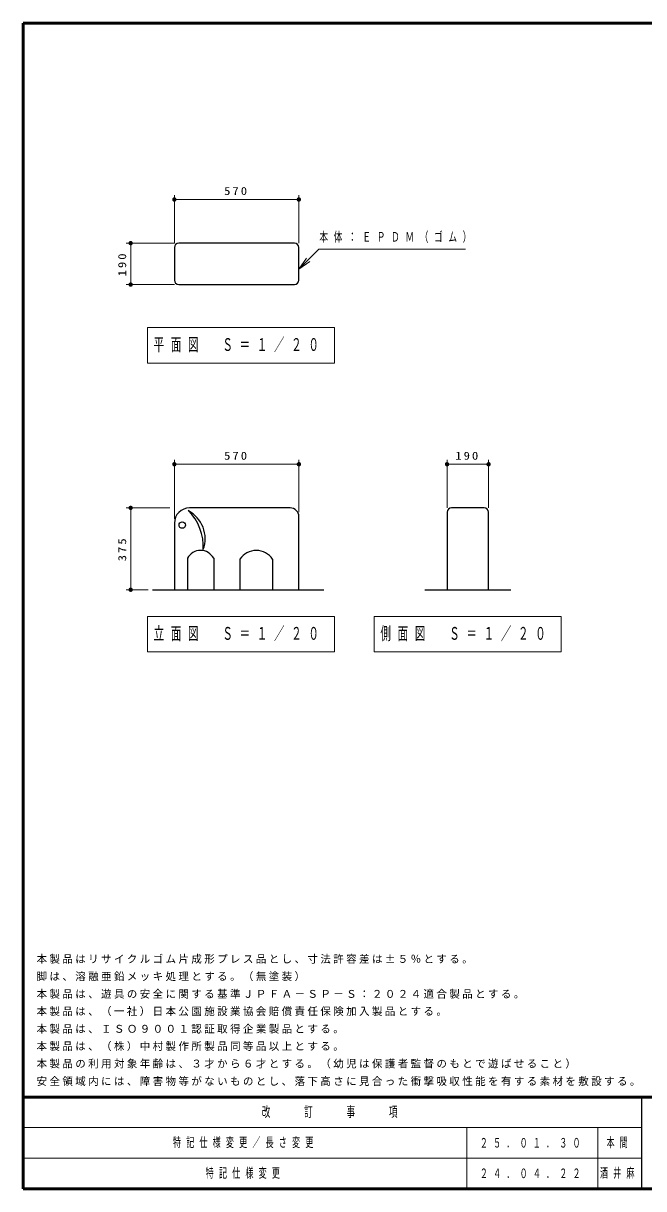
# Model space of a CAD drawing. Units: millimetres on the paper, scale 1:20. Extents: x 1295 to 1680, y 0 to 267.
# Drawn here: x 1295 to 1437, y 0 to 267 of the extents above; entities that cross this region are included whole.
import ezdxf

# ---------------------------------------------------------------- set-up
doc = ezdxf.new("R2010")
doc.units = ezdxf.units.MM
doc.layers.add('1_20', color=7, linetype='Continuous', lineweight=13)
doc.layers.add('NAKAMURA図枠', color=7, linetype='Continuous', lineweight=13)
doc.layers.add('CLASS1', color=7, linetype='Continuous')
doc.layers.add('図面情報', color=7, linetype='Continuous')
doc.styles.add('ＭＳ ゴシック', font='')
doc.styles.get('ＭＳ ゴシック').set_extended_font_data('MS Gothic')

# ---------------------------------------------------------------- blocks, each defined once
blk = doc.blocks.new('filled_dot')
at = {"color": 0, "linetype": 'Continuous', "lineweight": -2, "const_width": 1.25}
blk.add_lwpolyline([(-0.625, 0, 1), (0.625, 0, 1)], format="xyb", close=True, dxfattribs=at)

msp = doc.modelspace()

# ---------------------------------------------------------------- linework, layer by layer
at = {"layer": '1_20'}
for p, q in [((1329.573, 216.633), (1329.573, 227.633)), ((1358.073, 216.633), (1358.073, 227.633)), ((1329.573, 226.633), (1358.073, 226.633)), ((1329.573, 216.633), (1318.573, 216.633)), ((1319.573, 207.133), (1319.573, 216.633)), ((1358.073, 210.684), (1359.841, 213.159)), ((1358.073, 210.684), (1360.195, 212.806)), ((1360.548, 212.452), (1358.073, 210.684)), ((1329.573, 207.133), (1318.573, 207.133)), ((1323.423, 197.301), (1323.423, 189.168)), ((1366.223, 197.301), (1323.423, 197.301)), ((1366.223, 189.168), (1366.223, 197.301)), ((1323.423, 189.168), (1366.223, 189.168)), ((1329.573, 153.482), (1329.573, 166.982)), ((1329.573, 165.982), (1358.073, 165.982)), ((1358.073, 154.982), (1358.073, 166.982)), ((1391.996, 155.982), (1391.996, 166.982)), ((1391.996, 165.982), (1401.496, 165.982)), ((1401.496, 155.982), (1401.496, 166.982)), ((1328.573, 155.982), (1318.573, 155.982)), ((1319.573, 137.232), (1319.573, 155.982)), ((1323.573, 137.232), (1318.573, 137.232)), ((1323.423, 131.12), (1323.423, 122.987)), ((1366.223, 131.12), (1323.423, 131.12)), ((1366.223, 122.987), (1366.223, 131.12)), ((1375.346, 131.12), (1375.346, 122.987)), ((1418.146, 131.12), (1375.346, 131.12)), ((1418.146, 122.987), (1418.146, 131.12)), ((1323.423, 122.987), (1366.223, 122.987)), ((1375.346, 122.987), (1418.146, 122.987))]:
    msp.add_line(p, q, dxfattribs=at)
at = {"layer": '1_20', "lineweight": 25}
for p, q in [((1357.073, 216.633), (1330.573, 216.633)), ((1329.573, 215.633), (1329.573, 208.133)), ((1358.073, 208.133), (1358.073, 215.633)), ((1330.573, 207.133), (1357.073, 207.133)), ((1356.073, 155.982), (1333.073, 155.982)), ((1391.996, 154.982), (1391.996, 137.232)), ((1400.496, 155.982), (1392.996, 155.982)), ((1401.496, 137.232), (1401.496, 154.982)), ((1329.573, 152.482), (1329.573, 137.232)), ((1358.073, 137.232), (1358.073, 153.982)), ((1332.573, 144.431), (1332.573, 137.232)), ((1338.573, 144.431), (1338.573, 137.232)), ((1344.573, 144.22), (1344.573, 137.232)), ((1352.073, 144.22), (1352.073, 137.232)), ((1324.573, 137.232), (1363.761, 137.232)), ((1386.916, 137.232), (1406.576, 137.232))]:
    msp.add_line(p, q, dxfattribs=at)
at = {"layer": '1_20'}
msp.add_lwpolyline([(1358.073, 210.684), (1362.678, 215.289), (1396.196, 215.289)], dxfattribs=at)
at = {"layer": '1_20', "lineweight": 25}
msp.add_circle((1331.39, 152.048), 0.75, dxfattribs=at)
for centre, radius, start, end in [((1330.573, 215.633), 1, 90, 180), ((1357.073, 215.633), 1, 0, 90), ((1330.573, 208.133), 1, 180, 270), ((1357.073, 208.133), 1, 270, 0), ((1333.073, 152.482), 3.5, 90, 180), ((1324.756, 147.096), 11.461, 356.56722, 46.04435), ((1329.346, 148.886), 7.285, 340.12614, 62.48543), ((1356.073, 153.982), 2, 0, 90), ((1392.996, 154.982), 1, 90, 180), ((1400.496, 154.982), 1, 0, 90), ((1335.573, 142.833), 3.399, 28.04322, 151.95678), ((1348.323, 141.732), 4.5, 33.55731, 146.44269)]:
    msp.add_arc(centre, radius, start, end, dxfattribs=at)
at = {"layer": 'NAKAMURA図枠', "lineweight": 50}
for p, q in [((1680, 267), (1295, 267)), ((1295, 267), (1295, 0)), ((1295, 21), (1680, 21)), ((1295, 0), (1680, 0))]:
    msp.add_line(p, q, dxfattribs=at)
at = {"layer": 'NAKAMURA図枠', "color": 211, "lineweight": 25}
msp.add_line((1436.5, 21), (1436.5, 0), dxfattribs=at)
at = {"layer": 'NAKAMURA図枠'}
for p, q in [((1295, 14), (1436.5, 14)), ((1396.5, 14), (1396.5, 0)), ((1426.5, 14), (1426.5, 0)), ((1295, 7), (1436.5, 7))]:
    msp.add_line(p, q, dxfattribs=at)

# ---------------------------------------------------------------- block references
at = {"layer": '1_20', "xscale": 0.4, "yscale": 0.4}
for p in [(1329.573, 226.633), (1329.573, 165.982), (1391.996, 165.982)]:
    msp.add_blockref('filled_dot', p, dxfattribs=at)
for p, rotation in [((1358.073, 226.633), 180), ((1319.573, 216.633), 270), ((1319.573, 207.133), 90), ((1358.073, 165.982), 180), ((1401.496, 165.982), 180), ((1319.573, 155.982), 270), ((1319.573, 137.232), 90)]:
    msp.add_blockref('filled_dot', p, dxfattribs=dict(at, rotation=rotation))

# ---------------------------------------------------------------- texts
at = {"layer": '1_20', "style": 'ＭＳ ゴシック'}
for s, insert, char_height, attachment_point in [('\\T1.33;\\W1.15;570', (1343.823, 227.633), 1.833, 8), ('\\T1.64;\\W0.65;本体：ＥＰＤＭ（ゴム）', (1362.753, 217.939), 2.199, 4), ('\\T1.64;\\W0.6;平面図\u3000Ｓ＝１／２０', (1324.823, 193.234), 2.933, 4), ('\\T1.33;\\W1.15;570', (1343.823, 166.982), 1.833, 8), ('\\T1.33;\\W1.15;190', (1396.746, 166.982), 1.833, 8), ('\\T1.64;\\W0.6;立面図\u3000Ｓ＝１／２０', (1324.823, 127.054), 2.933, 4), ('\\T1.64;\\W0.6;側面図\u3000Ｓ＝１／２０', (1376.746, 127.054), 2.933, 4)]:
    msp.add_mtext(s, dxfattribs=dict(at, insert=insert, char_height=char_height, attachment_point=attachment_point))
at = {"layer": '1_20', "char_height": 1.833, "attachment_point": 8, "rotation": 90, "style": 'ＭＳ ゴシック'}
for s, insert in [('\\T1.33;\\W1.15;190', (1318.573, 211.883)), ('\\T1.33;\\W1.15;375', (1318.573, 146.607))]:
    msp.add_mtext(s, dxfattribs=dict(at, insert=insert))
at = {"layer": 'CLASS1', "char_height": 1.76, "attachment_point": 7, "style": 'ＭＳ ゴシック'}
for s, insert in [('\\T1.23;本製品はリサイクルゴム片成形プレス品とし、寸法許容差は±５％とする。', (1298.027, 51.528)), ('\\T1.23;脚は、溶融亜鉛メッキ処理とする。（無塗装）', (1298.027, 47.528)), ('\\T1.23;本製品は、遊具の安全に関する基準ＪＰＦＡ－ＳＰ－Ｓ：２０２４適合製品とする。', (1298.027, 43.528)), ('\\T1.23;本製品は、（一社）日本公園施設業協会賠償責任保険加入製品とする。', (1298.027, 39.528)), ('\\T1.23;本製品は、ＩＳＯ９００１認証取得企業製品とする。', (1298.027, 35.528)), ('\\T1.23;本製品は、（株）中村製作所製品同等品以上とする。', (1298.027, 31.528)), ('\\T1.23;本製品の利用対象年齢は、３才から６才とする。（幼児は保護者監督のもとで遊ばせること）', (1298.027, 27.528)), ('\\T1.23;安全領域内には、障害物等がないものとし、落下高さに見合った衝撃吸収性能を有する素材を敷設する。', (1298.027, 23.528))]:
    msp.add_mtext(s, dxfattribs=dict(at, insert=insert))
at = {"layer": 'NAKAMURA図枠', "color": 4, "insert": (1365.75, 17.5), "char_height": 2.346, "attachment_point": 5, "style": 'ＭＳ ゴシック'}
msp.add_mtext('\\T1.64;\\W0.6;改\u3000\u3000訂\u3000\u3000事\u3000\u3000項', dxfattribs=at)
at = {"layer": '図面情報', "char_height": 2.199, "attachment_point": 4, "style": 'ＭＳ ゴシック'}
for s, insert in [('\\T1.64;\\W0.6;特記仕様変更／長さ変更', (1329.25, 10.5)), ('\\T1.64;\\W0.6;２５．０１．３０', (1399.5, 10.5)), ('\\T1.64;\\W0.6;本間', (1428.5, 10.5)), ('\\T1.64;\\W0.6;特記仕様変更', (1336.75, 3.5)), ('\\T1.64;\\W0.6;２４．０４．２２', (1399.5, 3.5)), ('\\T1.64;\\W0.6;酒井麻', (1427, 3.5))]:
    msp.add_mtext(s, dxfattribs=dict(at, insert=insert))

doc.saveas('drawing.dxf')
